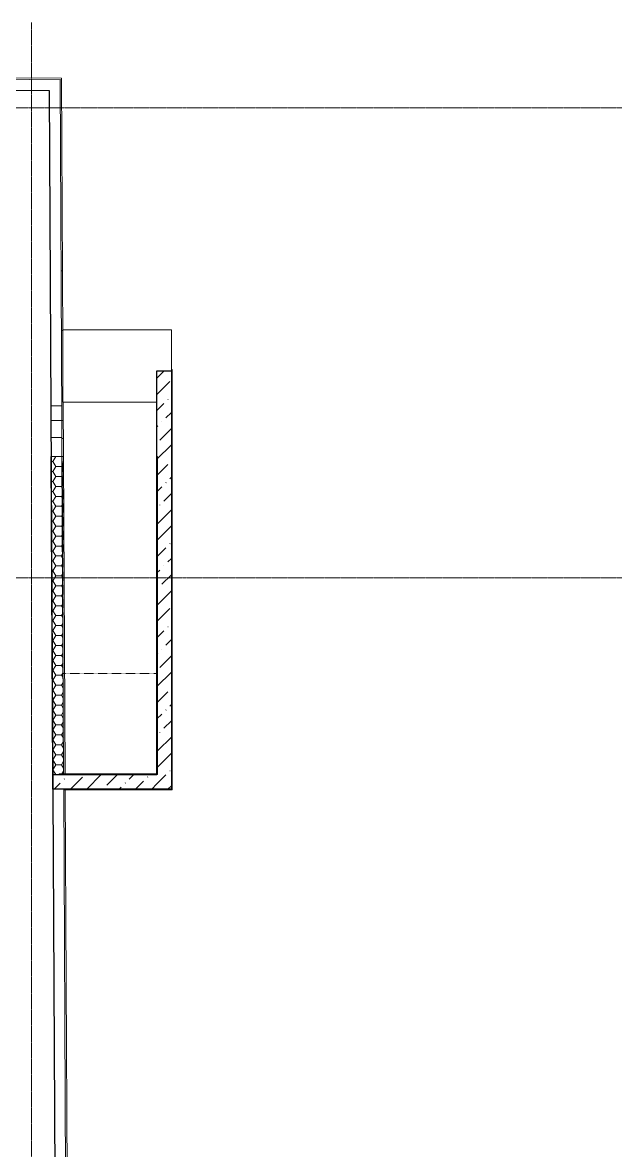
# Model space of a CAD drawing. Header units: millimetres. Extents: x -10295 to 67740, y -1344 to 46499.
# Drawn here: x 2875 to 11070, y 28624 to 44223 of the extents above; entities that cross this region are included whole.
import ezdxf

# ---------------------------------------------------------------- set-up
doc = ezdxf.new("R2010")
doc.units = ezdxf.units.MM
doc.linetypes.add('ADSK_Линия сетки', pattern=[25, 20, -2.5, 0, -2.5])
doc.linetypes.add('ADSK_Сверху', pattern=[4.5, 3, -1.5])
for name, color, linetype, lineweight in [('Лестницы', 7, 'Continuous', 9), ('Оси', 7, 'Continuous', 9), ('Перекрытие', 7, 'Continuous', 18), ('Стены внутренние', 7, 'Continuous', 18), ('Стены наружные', 7, 'Continuous', 18), ('Стены несущие', 7, 'Continuous', 30), ('Стены отделка', 7, 'Continuous', 30), ('Стены штриховка', 7, 'Continuous', 9)]:
    doc.layers.add(name, color=color, linetype=linetype, lineweight=lineweight)
pattern_1 = [(45, (0, 0), (84.19025, 308.69666), [396.875, -79.375, 3.353, -76.022])]

msp = doc.modelspace()

# ---------------------------------------------------------------- hatches: boundary and pattern name
at = {"layer": 'Стены внутренние', "lineweight": 9}
h = msp.add_hatch(dxfattribs=at)
h.set_pattern_fill('FP_13', color=256, style=0, pattern_type=2)
h.set_pattern_definition(pattern_1)
h.paths.add_polyline_path([(4731.542, 33621.573), (4931.542, 33621.573), (4931.542, 39406.573), (4731.542, 39406.573), (4731.542, 33821.573)])
h = msp.add_hatch(dxfattribs=at)
h.set_pattern_fill('FP_13', color=256, style=0, pattern_type=2)
h.set_pattern_definition(pattern_1)
h.paths.add_polyline_path([(3361.418, 33621.573), (4731.542, 33621.573), (4731.542, 33821.573), (3294.667, 33821.573), (3294.667, 33621.573)])
at = {"layer": 'Стены наружные', "lineweight": 9}
h = msp.add_hatch(dxfattribs=at)
h.set_pattern_fill('FP_12', color=256, style=0, pattern_type=2)
h.set_pattern_definition([(0, (0, 0), (119.062, 68.741), [79.375, -158.75]), (120, (0, 0), (-119.06295, 68.74108), [79.375, -158.75]), (60, (0, 0), (5e-05, 137.48208), [0, -158.75, 79.375, 0])])
h.paths.add_polyline_path([(3379.319, 33821.573), (3442.128, 33821.573), (3419.763, 38221.513), (3269.765, 38220.751), (3292.126, 33821.573), (3361.418, 33821.573)])
at = {"layer": 'Стены наружные', "true_color": 0x6b6b6b}
msp.add_hatch(color=251, dxfattribs=at).paths.add_polyline_path([(3442.077, 33831.573), (3462.077, 33831.573), (3439.763, 38221.579), (3419.764, 38221.478), (3432.585, 35699.05)])

# ---------------------------------------------------------------- linework, layer by layer
at = {"layer": 'Лестницы', "linetype": 'ADSK_Сверху'}
for p, q in [((3431.542, 35221.573), (3431.542, 38159.073)), ((4731.542, 35221.573), (4731.542, 38159.073)), ((3431.542, 35221.573), (4731.542, 35221.573))]:
    msp.add_line(p, q, dxfattribs=at)
at = {"layer": 'Оси', "linetype": 'ADSK_Линия сетки'}
for p, q in [((2999.565, 3191.655), (2999.565, 44222.998)), ((-9494.727, 43045), (56004.853, 43045)), ((-9494.727, 36545), (56004.853, 36545))]:
    msp.add_line(p, q, dxfattribs=at)
at = {"layer": 'Перекрытие'}
for p, q in [((3431.542, 38971.573), (3431.542, 39971.573)), ((3431.542, 39971.573), (4931.542, 39971.573)), ((4931.542, 39971.573), (4931.542, 39406.573)), ((4731.542, 38971.573), (3431.542, 38971.573))]:
    msp.add_line(p, q, dxfattribs=at)
at = {"layer": 'Стены наружные'}
for p, q in [((3413.277, 43432.436), (-632.025, 43462.752)), ((3413.175, 43452.437), (-612.025, 43482.602)), ((3417.222, 38721.5), (3393.276, 43432.586)), ((3431.542, 39838.941), (3413.175, 43452.437)), ((3426.705, 40790.633), (3406.705, 40790.531)), ((3430.907, 39963.946), (3410.907, 39963.844)), ((4931.542, 39426.573), (4941.542, 39426.573)), ((4941.542, 33611.573), (4941.542, 39426.573)), ((3416.203, 38921.887), (3266.205, 38921.125)), ((3419.763, 38221.513), (3416.203, 38921.887)), ((3439.763, 38221.579), (3435.951, 38971.573)), ((3417.222, 38721.5), (3267.224, 38720.738)), ((3437.222, 38721.57), (3417.222, 38721.468)), ((3417.222, 38721.468), (3418.425, 38484.899)), ((3418.425, 38484.899), (3268.427, 38484.137)), ((3438.493, 38471.573), (3418.493, 38471.471)), ((3418.493, 38471.471), (3419.763, 38221.513)), ((3293.142, 33621.573), (3294.667, 33621.573)), ((3509.268, 20612.525), (3443.144, 33621.573)), ((3443.195, 33611.573), (4941.542, 33611.573)), ((3528.506, 20762.525), (3463.195, 33611.573))]:
    msp.add_line(p, q, dxfattribs=at)
at = {"layer": 'Стены несущие'}
for p, q in [((-6927.788, 43359.985), (3244.031, 43283.698)), ((3244.031, 43283.698), (3359.266, 20612.525)), ((4731.542, 33831.573), (4731.542, 39406.573)), ((4731.542, 39406.573), (4931.542, 39406.573)), ((4931.542, 39406.573), (4931.542, 33621.573)), ((3292.126, 33821.573), (3269.765, 38220.751)), ((3294.667, 33621.573), (3294.667, 33821.573)), ((3294.667, 33821.573), (4731.542, 33821.573)), ((4931.542, 33621.573), (3294.667, 33621.573))]:
    msp.add_line(p, q, dxfattribs=at)
at = {"layer": 'Стены отделка', "lineweight": 9}
for p, q in [((3269.765, 38220.751), (3419.763, 38221.513)), ((3419.763, 38221.513), (3442.128, 33821.573)), ((3419.764, 38221.478), (3439.763, 38221.579)), ((3442.077, 33831.573), (3419.764, 38221.478)), ((3439.763, 38221.579), (3462.077, 33831.573)), ((4731.542, 38221.573), (4741.542, 38221.573)), ((4741.542, 38221.573), (4741.542, 33821.573)), ((3294.667, 33821.573), (3292.126, 33821.573)), ((3379.319, 33831.573), (3442.077, 33831.573)), ((3379.319, 33821.573), (3379.319, 33831.573)), ((3462.077, 33831.573), (4731.542, 33831.573)), ((4741.542, 33821.573), (4731.542, 33821.573))]:
    msp.add_line(p, q, dxfattribs=at)
at = {"layer": 'Стены штриховка'}
msp.add_line((3462.077, 33831.573), (3442.077, 33831.573), dxfattribs=at)

doc.saveas('drawing.dxf')
